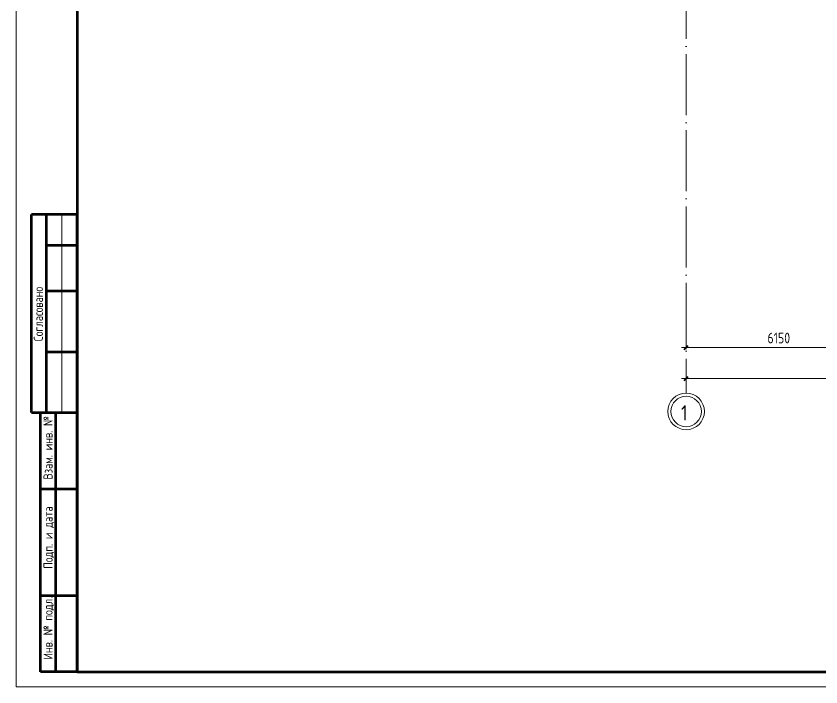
# Model space of a CAD drawing. Header units: millimetres. Extents: x -325553 to 627452, y -28539 to 738858.
# Drawn here: x -86693 to -60295, y 394510 to 416521 of the extents above; entities that cross this region are included whole.
import ezdxf

# ---------------------------------------------------------------- set-up
doc = ezdxf.new("R2010")
doc.units = ezdxf.units.MM
doc.linetypes.add('ADSK_Линия сетки', pattern=[25, 20, -2.5, 0, -2.5])
for name, color, linetype, lineweight in [('Оси', 252, 'Continuous', 9), ('ОФ_рамка', 8, 'Continuous', 60), ('Размеры', 7, 'Continuous', 9)]:
    doc.layers.add(name, color=color, linetype=linetype, lineweight=lineweight)
doc.styles.add('GOST Common_2', font='', dxfattribs={"width": 0.9, "height": 250})
doc.styles.add('GOST Common_4', font='', dxfattribs={"height": 7})
doc.styles.add('ГОСТ 2.304', font='')
doc.styles.get('GOST Common_2').set_extended_font_data('GOST type B')
doc.styles.get('GOST Common_4').set_extended_font_data('GOST 2.304 type A')
doc.styles.get('ГОСТ 2.304').set_extended_font_data('GOST 2.304 type A')

# ---------------------------------------------------------------- blocks, each defined once
blk = doc.blocks.new('А0')
at = {"layer": 'ОФ_рамка', "color": 0, "linetype": 'Continuous', "lineweight": 5, "ltscale": 100}
for points in [[(222168, -309617), (222168, -393717)], [(222168, -393717), (341068, -393717)]]:
    blk.add_lwpolyline(points, dxfattribs=at)
at = {"layer": 'ОФ_рамка', "color": 0, "linetype": 'Continuous', "ltscale": 100}
for points in [[(224168, -310117), (224168, -393217)], [(224168, -393217), (340568, -393217)]]:
    blk.add_lwpolyline(points, dxfattribs=at)
at = {"layer": 'ОФ_рамка', "color": 0, "linetype": 'Continuous'}
for points in [[(222668, -384717), (222668, -378217)], [(224168, -378217), (222668, -378217)], [(223168, -384717), (223168, -378217)], [(224168, -393217), (224168, -378217)], [(223168, -379217), (224168, -379217)], [(223168, -380717), (224168, -380717)], [(223168, -382717), (224168, -382717)], [(222668, -384717), (224168, -384717)], [(222968, -393217), (222968, -384717)], [(223468, -393217), (223468, -384717)], [(222968, -387217), (224168, -387217)], [(222968, -390717), (224168, -390717)], [(224168, -393217), (222968, -393217)]]:
    blk.add_lwpolyline(points, dxfattribs=at)
at = {"layer": 'ОФ_рамка', "color": 0, "linetype": 'Continuous', "lineweight": 5}
blk.add_lwpolyline([(223668, -384717), (223668, -378217)], dxfattribs=at)
at = {"layer": 'ОФ_рамка', "color": 0, "linetype": 'Continuous', "lineweight": 5, "char_height": 300, "attachment_point": 1, "rotation": 90, "style": 'ГОСТ 2.304'}
for s, insert, width in [('\\fGOST 2.304 type A|b0|i0|c1|p34;\\W1.0000000000;\\T1.0000000000;\\o\\lСогласовано', (222748, -382374), 1992.86), ('\\fGOST 2.304 type A|b0|i0|c1|p34;\\W1.0000000000;\\T1.0000000000;\\o\\lВзам. инв. №', (223066, -386910), 2077.93), ('\\fGOST 2.304 type A|b0|i0|c1|p34;\\W1.0000000000;\\T1.0000000000;\\o\\lПодп. и дата', (223068, -389839), 2065.5), ('\\fGOST 2.304 type A|b0|i0|c1|p34;\\W1.0000000000;\\T1.0000000000;\\o\\lИнв. № подл.', (223065, -392816), 2070.21)]:
    blk.add_mtext(s, dxfattribs=dict(at, insert=insert, width=width))
blk = doc.blocks.new('1 этаж')
at = {"layer": 'Оси', "color": 251, "linetype": 'ADSK_Линия сетки', "ltscale": 100, "true_color": 0x636466}
blk.add_line((-65456, -2644), (-65456, -33770), dxfattribs=at)
at = {"layer": 'Оси', "color": 251, "lineweight": 20, "true_color": 0x636466}
for radius, start, end in [(600, 0, 180), (500, 0, 180), (600, 180, 0), (500, 180, 0)]:
    blk.add_arc((-65456, -34370), radius, start, end, dxfattribs=at)
at = {"layer": 'Размеры', "color": 251, "lineweight": 20, "true_color": 0x636466}
for p, q in [((-65456, -32273), (-65456, -32123)), ((-65606, -32273), (-59306, -32273)), ((-65456, -32273), (-65456, -32323)), ((-65456, -33291), (-65456, -33141)), ((-65606, -33291), (2294, -33291)), ((-65456, -33291), (-65456, -33341))]:
    blk.add_line(p, q, dxfattribs=at)
at = {"layer": 'Размеры', "color": 251, "lineweight": 40, "true_color": 0x636466}
for p, q in [((-65456, -32273), (-65385, -32202)), ((-65456, -32273), (-65527, -32343)), ((-65456, -33291), (-65385, -33220)), ((-65456, -33291), (-65527, -33361))]:
    blk.add_line(p, q, dxfattribs=at)
at = {"layer": 'Оси', "color": 251, "true_color": 0x636466, "style": 'GOST Common_2', "width": 0.9}
blk.add_text('1', height=500, dxfattribs=at).set_placement((-65622, -34665))
at = {"layer": 'Размеры', "color": 251, "lineweight": 20, "true_color": 0x636466, "insert": (-62789, -31785), "char_height": 350, "width": 980.83, "attachment_point": 1, "line_spacing_factor": 1.022761, "style": 'GOST Common_4'}
blk.add_mtext('6150', dxfattribs=at)

msp = doc.modelspace()

# ---------------------------------------------------------------- block references
msp.add_blockref('1 этаж', (740.6, 437918.3))
at = {"layer": 'ОФ_рамка', "color": 0, "lineweight": -2}
msp.add_blockref('А0', (-308860.9, 788226.9), dxfattribs=at)

doc.saveas('drawing.dxf')
